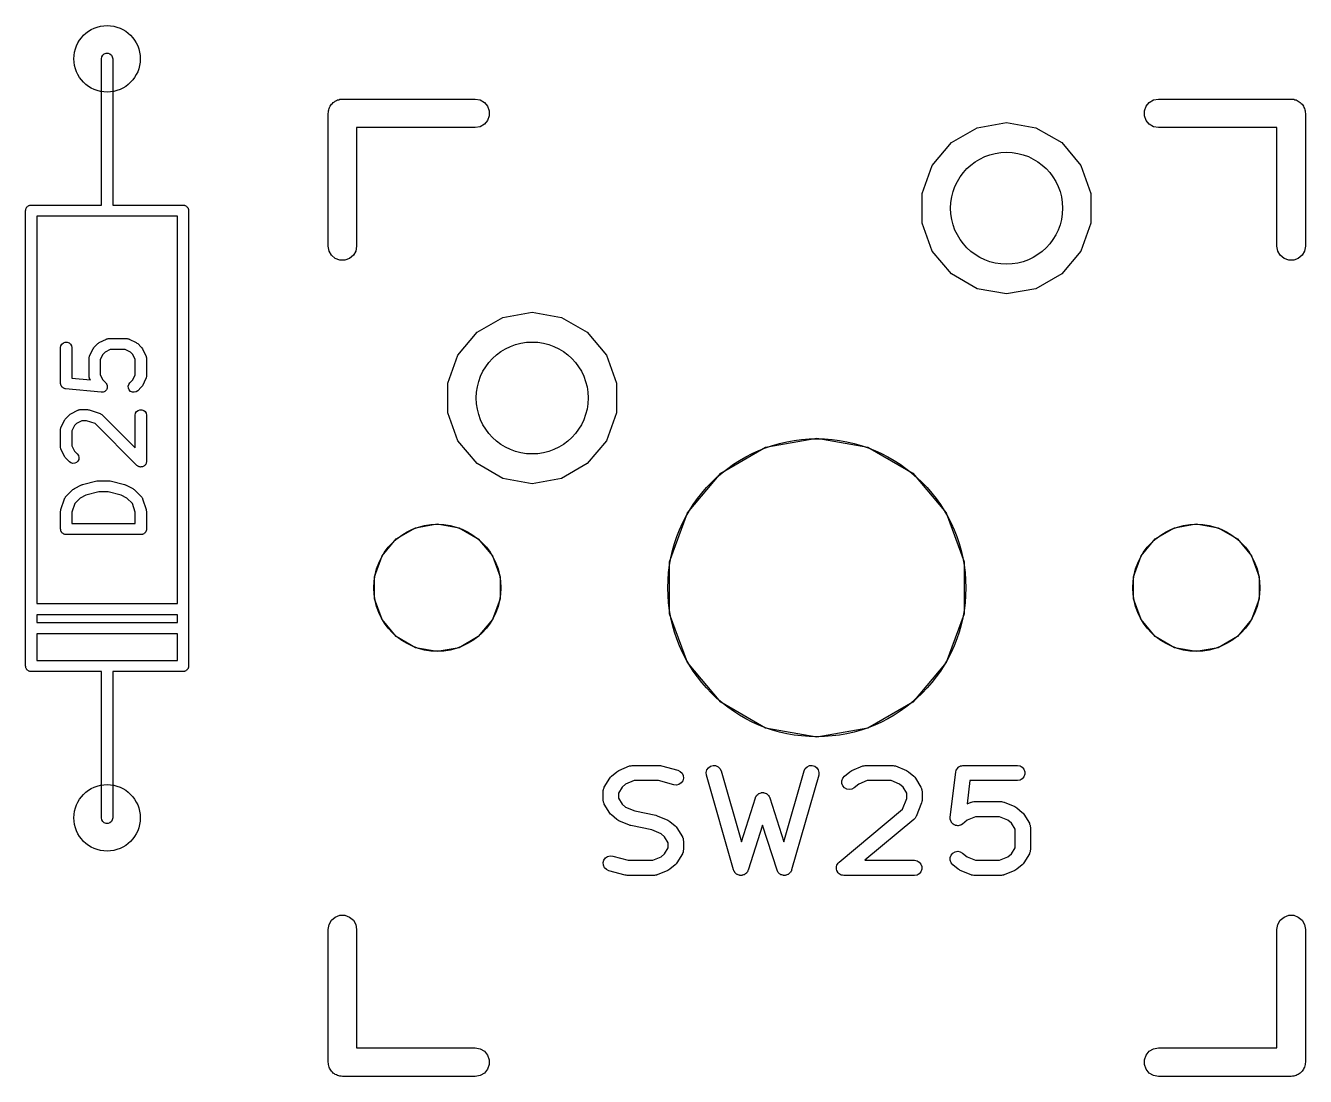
# Model space of a CAD drawing. Extents: x 35 to 203, y -146 to -25.
# Drawn here: x 115.91 to 133.04, y -85.54 to -71.48 of the extents above; entities that cross this region are included whole.
import ezdxf

# ---------------------------------------------------------------- set-up
doc = ezdxf.new("R2010")
doc.units = 0
doc.header["$MEASUREMENT"] = 0
doc.layers.get('0').update_dxf_attribs({"linetype": 'CONTINUOUS'})
doc.layers.add('BLACK', color=7, linetype='CONTINUOUS')

# ---------------------------------------------------------------- blocks, each defined once
blk = doc.blocks.new('PCB詳細')
at = {"layer": 'BLACK'}
for p, q in [((116.925, -71.92), (116.93, -71.8943)), ((116.925, -73.19), (116.925, -71.92)), ((116.93, -71.8943), (116.943, -71.8718)), ((116.943, -71.8718), (116.962, -71.855)), ((116.962, -71.855), (116.987, -71.8461)), ((116.987, -71.8461), (117.013, -71.8461)), ((117.013, -71.8461), (117.037, -71.855)), ((117.037, -71.855), (117.057, -71.8718)), ((117.057, -71.8718), (117.07, -71.8943)), ((117.07, -71.8943), (117.075, -71.92)), ((117.075, -71.92), (117.075, -73.19)), ((120.101, -72.4681), (120.117, -72.4624)), ((120.117, -72.4624), (120.134, -72.4624)), ((120.134, -72.4624), (120.15, -72.4595)), ((120.15, -72.4595), (121.928, -72.4595)), ((121.928, -72.4595), (121.993, -72.471)), ((131.007, -72.471), (131.072, -72.4595)), ((131.072, -72.4595), (132.85, -72.4595)), ((132.85, -72.4595), (132.866, -72.4624)), ((132.866, -72.4624), (132.883, -72.4624)), ((132.883, -72.4624), (132.899, -72.4681)), ((119.959, -72.65), (119.962, -72.6336)), ((119.962, -72.6169), (119.968, -72.6013)), ((119.962, -72.6336), (119.962, -72.6169)), ((119.968, -72.6013), (119.971, -72.5848)), ((119.971, -72.5848), (119.979, -72.5704)), ((119.979, -72.5704), (119.985, -72.5547)), ((119.985, -72.5547), (119.996, -72.542)), ((119.996, -72.542), (120.004, -72.5275)), ((120.004, -72.5275), (120.017, -72.5168)), ((120.017, -72.5168), (120.028, -72.5041)), ((120.028, -72.5041), (120.042, -72.4957)), ((120.042, -72.4957), (120.055, -72.485)), ((120.055, -72.485), (120.07, -72.4793)), ((120.07, -72.4793), (120.085, -72.471)), ((120.085, -72.471), (120.101, -72.4681)), ((121.993, -72.471), (122.05, -72.5041)), ((122.05, -72.5041), (122.093, -72.5547)), ((122.093, -72.5547), (122.116, -72.6169)), ((122.116, -72.6169), (122.116, -72.6831)), ((130.884, -72.6169), (130.907, -72.5547)), ((130.884, -72.6831), (130.884, -72.6169)), ((130.907, -72.5547), (130.95, -72.5041)), ((130.95, -72.5041), (131.007, -72.471)), ((132.899, -72.4681), (132.915, -72.471)), ((132.915, -72.471), (132.93, -72.4793)), ((132.93, -72.4793), (132.945, -72.485)), ((132.945, -72.485), (132.958, -72.4957)), ((132.958, -72.4957), (132.972, -72.5041)), ((132.972, -72.5041), (132.983, -72.5168)), ((132.983, -72.5168), (132.996, -72.5275)), ((132.996, -72.5275), (133.004, -72.542)), ((133.004, -72.542), (133.015, -72.5547)), ((133.015, -72.5547), (133.021, -72.5704)), ((133.021, -72.5704), (133.029, -72.5848)), ((133.029, -72.5848), (133.032, -72.6013)), ((133.032, -72.6013), (133.038, -72.6169)), ((133.038, -72.6169), (133.038, -72.6336)), ((133.038, -72.6336), (133.04, -72.65)), ((119.959, -74.428), (119.959, -72.65)), ((122.05, -72.7959), (121.993, -72.829)), ((122.093, -72.7452), (122.05, -72.7959)), ((122.116, -72.6831), (122.093, -72.7452)), ((128.648, -72.8418), (129.04, -72.7726)), ((129.04, -72.7726), (129.432, -72.8418)), ((130.907, -72.7452), (130.884, -72.6831)), ((130.95, -72.7959), (130.907, -72.7452)), ((131.007, -72.829), (130.95, -72.7959)), ((133.04, -72.65), (133.04, -74.428)), ((121.928, -72.8405), (120.34, -72.8405)), ((120.34, -72.8405), (120.34, -74.428)), ((121.993, -72.829), (121.928, -72.8405)), ((128.302, -73.0411), (128.648, -72.8418)), ((129.432, -72.8418), (129.778, -73.0411)), ((131.072, -72.8405), (131.007, -72.829)), ((132.659, -72.8405), (131.072, -72.8405)), ((132.659, -74.428), (132.659, -72.8405)), ((128.046, -73.3463), (128.302, -73.0411)), ((129.778, -73.0411), (130.034, -73.3463)), ((116.925, -73.877), (116.925, -73.19)), ((117.075, -73.19), (117.075, -73.877)), ((127.91, -73.7208), (128.046, -73.3463)), ((130.034, -73.3463), (130.17, -73.7208)), ((127.91, -74.1192), (127.91, -73.7208)), ((130.17, -73.7208), (130.17, -74.1192)), ((115.909, -73.952), (115.91, -73.9455)), ((115.909, -80.048), (115.909, -73.952)), ((115.91, -73.939), (115.912, -73.9328)), ((115.91, -73.9455), (115.91, -73.939)), ((115.912, -73.9328), (115.914, -73.9263)), ((115.914, -73.9263), (115.917, -73.9207)), ((115.917, -73.9207), (115.919, -73.9145)), ((115.919, -73.9145), (115.923, -73.9095)), ((115.923, -73.9095), (115.927, -73.9038)), ((115.927, -73.9038), (115.932, -73.8996)), ((115.932, -73.8996), (115.936, -73.8945)), ((115.936, -73.8945), (115.941, -73.8913)), ((115.941, -73.8913), (115.947, -73.887)), ((115.947, -73.887), (115.953, -73.8848)), ((115.953, -73.8848), (115.958, -73.8815)), ((115.958, -73.8815), (115.965, -73.8804)), ((115.965, -73.8804), (115.971, -73.8781)), ((115.971, -73.8781), (115.978, -73.8781)), ((115.978, -73.8781), (115.984, -73.877)), ((115.984, -73.877), (116.925, -73.877)), ((117.075, -73.877), (118.016, -73.877)), ((118.016, -73.877), (118.022, -73.8781)), ((118.022, -73.8781), (118.029, -73.8781)), ((118.029, -73.8781), (118.035, -73.8804)), ((118.035, -73.8804), (118.042, -73.8815)), ((118.042, -73.8815), (118.047, -73.8848)), ((118.047, -73.8848), (118.053, -73.887)), ((118.053, -73.887), (118.059, -73.8913)), ((118.059, -73.8913), (118.064, -73.8945)), ((118.064, -73.8945), (118.068, -73.8996)), ((118.068, -73.8996), (118.073, -73.9038)), ((118.073, -73.9038), (118.077, -73.9095)), ((118.077, -73.9095), (118.081, -73.9145)), ((118.081, -73.9145), (118.083, -73.9207)), ((118.083, -73.9207), (118.086, -73.9263)), ((118.086, -73.9263), (118.088, -73.9328)), ((118.088, -73.9328), (118.09, -73.939)), ((118.09, -73.939), (118.09, -73.9455)), ((118.09, -73.9455), (118.091, -73.952)), ((118.091, -73.952), (118.091, -80.048)), ((117, -74.027), (116.059, -74.027)), ((116.059, -74.027), (116.059, -79.211)), ((117.941, -74.027), (117, -74.027)), ((117.941, -79.211), (117.941, -74.027)), ((128.046, -74.4937), (127.91, -74.1192)), ((130.17, -74.1192), (130.034, -74.4937)), ((119.971, -74.4932), (119.959, -74.428)), ((120.004, -74.5505), (119.971, -74.4932)), ((120.329, -74.4932), (120.296, -74.5505)), ((120.34, -74.428), (120.329, -74.4932)), ((128.302, -74.7989), (128.046, -74.4937)), ((130.034, -74.4937), (129.778, -74.7989)), ((132.671, -74.4932), (132.659, -74.428)), ((132.704, -74.5505), (132.671, -74.4932)), ((133.029, -74.4932), (132.996, -74.5505)), ((133.04, -74.428), (133.029, -74.4932)), ((120.055, -74.593), (120.004, -74.5505)), ((120.117, -74.6156), (120.055, -74.593)), ((120.183, -74.6156), (120.117, -74.6156)), ((120.245, -74.593), (120.183, -74.6156)), ((120.296, -74.5505), (120.245, -74.593)), ((132.755, -74.593), (132.704, -74.5505)), ((132.817, -74.6156), (132.755, -74.593)), ((132.883, -74.6156), (132.817, -74.6156)), ((132.945, -74.593), (132.883, -74.6156)), ((132.996, -74.5505), (132.945, -74.593)), ((128.648, -74.9982), (128.302, -74.7989)), ((129.778, -74.7989), (129.432, -74.9982)), ((129.04, -75.0674), (128.648, -74.9982)), ((129.432, -74.9982), (129.04, -75.0674)), ((122.298, -75.3818), (122.69, -75.3126)), ((122.69, -75.3126), (123.082, -75.3818)), ((121.952, -75.5811), (122.298, -75.3818)), ((123.082, -75.3818), (123.428, -75.5811)), ((116.415, -75.7208), (116.439, -75.7119)), ((116.439, -75.7119), (116.465, -75.7119)), ((116.465, -75.7119), (116.49, -75.7208)), ((116.885, -75.7258), (116.895, -75.7186)), ((116.895, -75.7186), (116.99, -75.671)), ((116.99, -75.671), (116.994, -75.6698)), ((116.994, -75.6698), (116.998, -75.6676)), ((116.998, -75.6676), (117.007, -75.6661)), ((117.007, -75.6661), (117.015, -75.6636)), ((117.015, -75.6636), (117.02, -75.6638)), ((117.02, -75.6638), (117.024, -75.6631)), ((117.024, -75.6631), (117.262, -75.6631)), ((117.262, -75.6631), (117.266, -75.6638)), ((117.266, -75.6638), (117.27, -75.6636)), ((117.27, -75.6636), (117.279, -75.6661)), ((117.279, -75.6661), (117.288, -75.6676)), ((117.288, -75.6676), (117.291, -75.6698)), ((117.291, -75.6698), (117.295, -75.671)), ((117.295, -75.671), (117.391, -75.7186)), ((117.391, -75.7186), (117.4, -75.7258)), ((121.696, -75.8863), (121.952, -75.5811)), ((123.428, -75.5811), (123.684, -75.8863)), ((116.377, -75.7857), (116.382, -75.7601)), ((116.377, -76.2619), (116.377, -75.7857)), ((116.382, -75.7601), (116.395, -75.7375)), ((116.395, -75.7375), (116.415, -75.7208)), ((116.49, -75.7208), (116.51, -75.7375)), ((116.51, -75.7375), (116.523, -75.7601)), ((116.523, -75.7601), (116.527, -75.7857)), ((116.527, -75.7857), (116.527, -76.194)), ((116.766, -75.895), (116.814, -75.7998)), ((116.814, -75.7998), (116.821, -75.7901)), ((116.821, -75.7901), (116.828, -75.7803)), ((116.828, -75.7803), (116.876, -75.7327)), ((116.876, -75.7327), (116.885, -75.7258)), ((116.943, -75.8778), (116.908, -75.9463)), ((116.973, -75.8474), (116.943, -75.8778)), ((117.042, -75.8131), (116.973, -75.8474)), ((117.244, -75.8131), (117.042, -75.8131)), ((117.313, -75.8474), (117.244, -75.8131)), ((117.343, -75.8778), (117.313, -75.8474)), ((117.377, -75.9463), (117.343, -75.8778)), ((117.4, -75.7258), (117.41, -75.7327)), ((117.41, -75.7327), (117.458, -75.7803)), ((117.458, -75.7803), (117.465, -75.7901)), ((117.465, -75.7901), (117.472, -75.7998)), ((117.472, -75.7998), (117.519, -75.895)), ((121.56, -76.2608), (121.696, -75.8863)), ((123.684, -75.8863), (123.82, -76.2608)), ((116.758, -75.9286), (116.759, -75.9243)), ((116.758, -76.1667), (116.758, -75.9286)), ((116.759, -75.92), (116.761, -75.9116)), ((116.759, -75.9243), (116.759, -75.92)), ((116.761, -75.9116), (116.763, -75.9029)), ((116.763, -75.9029), (116.765, -75.8992)), ((116.765, -75.8992), (116.766, -75.895)), ((116.908, -75.9463), (116.908, -76.149)), ((117.377, -76.149), (117.377, -75.9463)), ((117.519, -75.895), (117.521, -75.8992)), ((117.521, -75.8992), (117.523, -75.9029)), ((117.523, -75.9029), (117.524, -75.9116)), ((117.524, -75.9116), (117.527, -75.92)), ((117.527, -75.92), (117.527, -75.9243)), ((117.527, -75.9243), (117.527, -75.9286)), ((117.527, -75.9286), (117.527, -76.1667)), ((116.527, -76.194), (116.776, -76.2189)), ((116.759, -76.1709), (116.758, -76.1667)), ((116.759, -76.1752), (116.759, -76.1709)), ((116.761, -76.1837), (116.759, -76.1752)), ((116.763, -76.1923), (116.761, -76.1837)), ((116.765, -76.1961), (116.763, -76.1923)), ((116.766, -76.2002), (116.765, -76.1961)), ((116.776, -76.2189), (116.766, -76.2002)), ((116.908, -76.149), (116.943, -76.2175)), ((116.943, -76.2175), (116.982, -76.2565)), ((117.304, -76.2565), (117.343, -76.2175)), ((117.343, -76.2175), (117.377, -76.149)), ((117.519, -76.2002), (117.472, -76.2954)), ((117.521, -76.1961), (117.519, -76.2002)), ((117.523, -76.1923), (117.521, -76.1961)), ((117.524, -76.1837), (117.523, -76.1923)), ((117.527, -76.1752), (117.524, -76.1837)), ((117.527, -76.1667), (117.527, -76.1709)), ((117.527, -76.1709), (117.527, -76.1752)), ((116.378, -76.2647), (116.377, -76.2619)), ((116.378, -76.2675), (116.378, -76.2647)), ((116.38, -76.2775), (116.378, -76.2675)), ((116.382, -76.2876), (116.38, -76.2775)), ((116.383, -76.29), (116.382, -76.2876)), ((116.384, -76.2928), (116.383, -76.29)), ((116.39, -76.3012), (116.384, -76.2928)), ((116.395, -76.3101), (116.39, -76.3012)), ((116.397, -76.3119), (116.395, -76.3101)), ((116.399, -76.3143), (116.397, -76.3119)), ((116.407, -76.3203), (116.399, -76.3143)), ((116.415, -76.3269), (116.407, -76.3203)), ((116.418, -76.3278), (116.415, -76.3269)), ((116.42, -76.3295), (116.418, -76.3278)), ((116.43, -76.3323), (116.42, -76.3295)), ((116.439, -76.3358), (116.43, -76.3323)), ((116.442, -76.3358), (116.439, -76.3358)), ((116.445, -76.3365), (116.442, -76.3358)), ((116.921, -76.3842), (116.445, -76.3365)), ((116.922, -76.3841), (116.921, -76.3842)), ((116.934, -76.3831), (116.922, -76.3842)), ((116.922, -76.3842), (116.922, -76.3841)), ((116.947, -76.3822), (116.934, -76.3831)), ((116.948, -76.382), (116.947, -76.3822)), ((116.959, -76.3767), (116.948, -76.382)), ((116.948, -76.382), (116.948, -76.382)), ((116.971, -76.3715), (116.959, -76.3767)), ((116.972, -76.371), (116.971, -76.3712)), ((116.971, -76.3712), (116.971, -76.3715)), ((116.98, -76.3621), (116.972, -76.371)), ((116.989, -76.3533), (116.98, -76.3621)), ((116.982, -76.2565), (116.982, -76.2569)), ((116.982, -76.2569), (116.982, -76.2572)), ((116.982, -76.2572), (116.989, -76.2676)), ((116.989, -76.2676), (116.997, -76.2778)), ((116.99, -76.3529), (116.989, -76.3533)), ((116.995, -76.3412), (116.99, -76.3525)), ((116.99, -76.3525), (116.99, -76.3529)), ((117.001, -76.3298), (116.995, -76.3412)), ((116.997, -76.2778), (116.997, -76.2783)), ((116.997, -76.2783), (116.997, -76.2787)), ((116.997, -76.2787), (117, -76.2909)), ((117, -76.2909), (117.003, -76.303)), ((117.002, -76.3165), (117.001, -76.3289)), ((117.001, -76.3289), (117.001, -76.3294)), ((117.001, -76.3294), (117.001, -76.3298)), ((117.003, -76.3039), (117.002, -76.3165)), ((117.003, -76.303), (117.003, -76.3035)), ((117.003, -76.3035), (117.003, -76.3039)), ((117.282, -76.303), (117.289, -76.2778)), ((117.285, -76.3289), (117.282, -76.303)), ((117.296, -76.3525), (117.285, -76.3289)), ((117.289, -76.2778), (117.304, -76.2565)), ((117.314, -76.371), (117.296, -76.3525)), ((117.338, -76.382), (117.314, -76.371)), ((117.364, -76.3842), (117.338, -76.382)), ((117.389, -76.3775), (117.364, -76.3842)), ((117.41, -76.3626), (117.389, -76.3775)), ((117.458, -76.3149), (117.41, -76.3626)), ((117.465, -76.3051), (117.458, -76.3149)), ((117.472, -76.2954), (117.465, -76.3051)), ((121.56, -76.6592), (121.56, -76.2608)), ((123.82, -76.2608), (123.82, -76.6592)), ((116.433, -76.7522), (116.44, -76.7425)), ((116.44, -76.7425), (116.447, -76.7327)), ((116.447, -76.7327), (116.495, -76.6851)), ((116.495, -76.6851), (116.504, -76.6782)), ((116.504, -76.6782), (116.514, -76.671)), ((116.514, -76.671), (116.609, -76.6234)), ((116.609, -76.6234), (116.613, -76.6222)), ((116.613, -76.6222), (116.617, -76.62)), ((116.617, -76.62), (116.626, -76.6185)), ((116.626, -76.6185), (116.634, -76.616)), ((116.634, -76.616), (116.639, -76.6162)), ((116.639, -76.6162), (116.643, -76.6155)), ((116.643, -76.6155), (116.738, -76.6155)), ((116.738, -76.6155), (116.75, -76.6176)), ((116.75, -76.6176), (116.762, -76.6193)), ((116.762, -76.6193), (116.905, -76.6669)), ((116.905, -76.6669), (116.908, -76.669)), ((116.908, -76.669), (116.913, -76.6701)), ((116.913, -76.6701), (116.92, -76.6752)), ((116.92, -76.6752), (116.928, -76.6793)), ((116.928, -76.6793), (116.93, -76.6826)), ((116.93, -76.6826), (116.934, -76.6851)), ((116.934, -76.6851), (117.377, -77.1285)), ((117.377, -76.6905), (117.382, -76.6648)), ((117.377, -77.1285), (117.377, -76.6905)), ((117.382, -76.6648), (117.395, -76.6423)), ((117.395, -76.6423), (117.415, -76.6255)), ((117.415, -76.6255), (117.439, -76.6166)), ((117.439, -76.6166), (117.465, -76.6166)), ((117.465, -76.6166), (117.49, -76.6255)), ((117.49, -76.6255), (117.51, -76.6423)), ((117.51, -76.6423), (117.523, -76.6648)), ((117.523, -76.6648), (117.527, -76.6905)), ((117.527, -76.6905), (117.527, -77.3095)), ((121.696, -77.0337), (121.56, -76.6592)), ((123.82, -76.6592), (123.684, -77.0337)), ((116.377, -76.881), (116.378, -76.8767)), ((116.377, -77.119), (116.377, -76.881)), ((116.378, -76.8724), (116.38, -76.864)), ((116.378, -76.8767), (116.378, -76.8724)), ((116.38, -76.864), (116.382, -76.8553)), ((116.382, -76.8553), (116.384, -76.8516)), ((116.384, -76.8516), (116.385, -76.8474)), ((116.385, -76.8474), (116.433, -76.7522)), ((116.562, -76.8301), (116.527, -76.8987)), ((116.527, -76.8987), (116.527, -77.1013)), ((116.592, -76.7997), (116.562, -76.8301)), ((116.661, -76.7655), (116.592, -76.7997)), ((116.726, -76.7655), (116.661, -76.7655)), ((116.84, -76.8036), (116.726, -76.7655)), ((117.399, -77.3626), (116.84, -76.8036)), ((121.952, -77.3389), (121.696, -77.0337)), ((123.684, -77.0337), (123.428, -77.3389)), ((125.815, -77.1192), (126.5, -76.9985)), ((126.5, -76.9985), (127.185, -77.1192)), ((116.378, -77.1233), (116.377, -77.119)), ((116.378, -77.1276), (116.378, -77.1233)), ((116.38, -77.136), (116.378, -77.1276)), ((116.382, -77.1447), (116.38, -77.136)), ((116.384, -77.1484), (116.382, -77.1447)), ((116.385, -77.1526), (116.384, -77.1484)), ((116.433, -77.2478), (116.385, -77.1526)), ((116.44, -77.2575), (116.433, -77.2478)), ((116.447, -77.2673), (116.44, -77.2575)), ((116.527, -77.1013), (116.562, -77.1699)), ((116.562, -77.1699), (116.601, -77.2089)), ((116.601, -77.2089), (116.616, -77.2302)), ((116.616, -77.2302), (116.622, -77.2554)), ((116.622, -77.2554), (116.62, -77.2813)), ((125.213, -77.4667), (125.815, -77.1192)), ((127.185, -77.1192), (127.787, -77.4667)), ((116.495, -77.3149), (116.447, -77.2673)), ((116.516, -77.3299), (116.495, -77.3149)), ((116.541, -77.3366), (116.516, -77.3299)), ((116.567, -77.3343), (116.541, -77.3366)), ((116.591, -77.3233), (116.567, -77.3343)), ((116.609, -77.3049), (116.591, -77.3233)), ((116.62, -77.2813), (116.609, -77.3049)), ((117.407, -77.3682), (117.399, -77.3626)), ((117.415, -77.3745), (117.407, -77.3682)), ((117.418, -77.3756), (117.415, -77.3745)), ((117.421, -77.3775), (117.418, -77.3756)), ((117.43, -77.38), (117.421, -77.3775)), ((117.439, -77.3834), (117.43, -77.38)), ((117.443, -77.3834), (117.439, -77.3834)), ((117.446, -77.3842), (117.443, -77.3834)), ((117.456, -77.3834), (117.446, -77.3842)), ((117.465, -77.3834), (117.456, -77.3834)), ((117.469, -77.3823), (117.465, -77.3834)), ((117.472, -77.382), (117.469, -77.3823)), ((117.481, -77.3778), (117.472, -77.382)), ((117.49, -77.3745), (117.481, -77.3778)), ((117.492, -77.3724), (117.49, -77.3745)), ((117.495, -77.371), (117.492, -77.3724)), ((117.502, -77.364), (117.495, -77.371)), ((117.51, -77.3577), (117.502, -77.364)), ((117.511, -77.3549), (117.51, -77.3577)), ((117.514, -77.3525), (117.511, -77.3549)), ((117.518, -77.3437), (117.514, -77.3525)), ((117.523, -77.3352), (117.518, -77.3437)), ((117.525, -77.3289), (117.523, -77.3319)), ((117.523, -77.3319), (117.523, -77.3352)), ((117.526, -77.3192), (117.525, -77.3289)), ((117.527, -77.3095), (117.526, -77.3192)), ((122.298, -77.5382), (121.952, -77.3389)), ((123.428, -77.3389), (123.082, -77.5382)), ((116.672, -77.6177), (116.863, -77.5701)), ((116.863, -77.5701), (116.872, -77.5695)), ((116.872, -77.5695), (116.881, -77.5679)), ((116.881, -77.5679), (117.024, -77.5679)), ((117.024, -77.5679), (117.033, -77.5695)), ((117.033, -77.5695), (117.042, -77.5701)), ((117.042, -77.5701), (117.232, -77.6177)), ((122.69, -77.6074), (122.298, -77.5382)), ((123.082, -77.5382), (122.69, -77.6074)), ((124.767, -77.9992), (125.213, -77.4667)), ((127.787, -77.4667), (128.233, -77.9992)), ((116.447, -77.7803), (116.542, -77.6851)), ((116.542, -77.6851), (116.552, -77.6782)), ((116.552, -77.6782), (116.562, -77.671)), ((116.562, -77.671), (116.657, -77.6234)), ((116.717, -77.7612), (116.64, -77.7997)), ((116.657, -77.6234), (116.665, -77.6211)), ((116.665, -77.6211), (116.672, -77.6177)), ((116.89, -77.7179), (116.717, -77.7612)), ((117.015, -77.7179), (116.89, -77.7179)), ((117.188, -77.7612), (117.015, -77.7179)), ((117.265, -77.7997), (117.188, -77.7612)), ((117.232, -77.6177), (117.24, -77.6211)), ((117.24, -77.6211), (117.248, -77.6234)), ((117.248, -77.6234), (117.343, -77.671)), ((117.343, -77.671), (117.353, -77.6782)), ((117.353, -77.6782), (117.363, -77.6851)), ((117.363, -77.6851), (117.458, -77.7803)), ((116.381, -77.9525), (116.429, -77.8096)), ((116.429, -77.8096), (116.431, -77.8058)), ((116.431, -77.8058), (116.432, -77.8016)), ((116.432, -77.8016), (116.437, -77.7944)), ((116.437, -77.7944), (116.441, -77.7867)), ((116.441, -77.7867), (116.444, -77.7838)), ((116.444, -77.7838), (116.447, -77.7803)), ((116.566, -77.8738), (116.527, -77.9884)), ((116.64, -77.7997), (116.566, -77.8738)), ((117.339, -77.8738), (117.265, -77.7997)), ((117.377, -77.9884), (117.339, -77.8738)), ((117.458, -77.7803), (117.46, -77.7838)), ((117.46, -77.7838), (117.464, -77.7867)), ((117.464, -77.7867), (117.468, -77.7944)), ((117.468, -77.7944), (117.473, -77.8016)), ((117.473, -77.8016), (117.474, -77.8058)), ((117.474, -77.8058), (117.476, -77.8096)), ((117.476, -77.8096), (117.524, -77.9525)), ((116.377, -77.9762), (116.379, -77.9643)), ((116.377, -78.2143), (116.377, -77.9762)), ((116.379, -77.9643), (116.381, -77.9525)), ((116.527, -77.9884), (116.527, -78.1393)), ((117.377, -78.1393), (117.377, -77.9884)), ((117.524, -77.9525), (117.525, -77.9643)), ((117.525, -77.9643), (117.527, -77.9762)), ((117.527, -77.9762), (117.527, -78.2143)), ((124.529, -78.6524), (124.767, -77.9992)), ((128.233, -77.9992), (128.471, -78.6524)), ((116.379, -78.2207), (116.377, -78.2143)), ((116.379, -78.2273), (116.379, -78.2207)), ((116.381, -78.2335), (116.379, -78.2273)), ((116.382, -78.2399), (116.381, -78.2335)), ((116.385, -78.2456), (116.382, -78.2399)), ((116.387, -78.2518), (116.385, -78.2456)), ((116.392, -78.2568), (116.387, -78.2518)), ((116.395, -78.2625), (116.392, -78.2568)), ((116.4, -78.2667), (116.395, -78.2625)), ((116.404, -78.2717), (116.4, -78.2667)), ((116.41, -78.275), (116.404, -78.2717)), ((116.415, -78.2792), (116.41, -78.275)), ((116.421, -78.2815), (116.415, -78.2792)), ((116.427, -78.2848), (116.421, -78.2815)), ((116.433, -78.2859), (116.427, -78.2848)), ((116.439, -78.2881), (116.433, -78.2859)), ((116.446, -78.2881), (116.439, -78.2881)), ((116.452, -78.2893), (116.446, -78.2881)), ((116.527, -78.1393), (117.377, -78.1393)), ((117.459, -78.2881), (117.452, -78.2893)), ((117.465, -78.2881), (117.459, -78.2881)), ((117.472, -78.2859), (117.465, -78.2881)), ((117.478, -78.2848), (117.472, -78.2859)), ((117.484, -78.2815), (117.478, -78.2848)), ((117.49, -78.2792), (117.484, -78.2815)), ((117.495, -78.275), (117.49, -78.2792)), ((117.501, -78.2717), (117.495, -78.275)), ((117.505, -78.2667), (117.501, -78.2717)), ((117.51, -78.2625), (117.505, -78.2667)), ((117.513, -78.2568), (117.51, -78.2625)), ((117.517, -78.2518), (117.513, -78.2568)), ((117.52, -78.2456), (117.517, -78.2518)), ((117.523, -78.2399), (117.52, -78.2456)), ((117.524, -78.2335), (117.523, -78.2399)), ((117.526, -78.2273), (117.524, -78.2335)), ((117.527, -78.2143), (117.526, -78.2207)), ((117.526, -78.2207), (117.526, -78.2273)), ((120.871, -78.3457), (121.128, -78.1974)), ((121.128, -78.1974), (121.42, -78.1458)), ((121.42, -78.1458), (121.712, -78.1974)), ((121.712, -78.1974), (121.969, -78.3457)), ((131.031, -78.3457), (131.288, -78.1974)), ((131.288, -78.1974), (131.58, -78.1458)), ((131.58, -78.1458), (131.872, -78.1974)), ((131.872, -78.1974), (132.129, -78.3457)), ((117.452, -78.2893), (116.452, -78.2893)), ((120.68, -78.5729), (120.871, -78.3457)), ((121.969, -78.3457), (122.16, -78.5729)), ((130.84, -78.5729), (131.031, -78.3457)), ((132.129, -78.3457), (132.32, -78.5729)), ((120.579, -78.8517), (120.68, -78.5729)), ((122.16, -78.5729), (122.261, -78.8517)), ((130.739, -78.8517), (130.84, -78.5729)), ((132.32, -78.5729), (132.421, -78.8517)), ((124.529, -79.3476), (124.529, -78.6524)), ((128.471, -78.6524), (128.471, -79.3476)), ((120.579, -79.1483), (120.579, -78.8517)), ((122.261, -78.8517), (122.261, -79.1483)), ((130.739, -79.1483), (130.739, -78.8517)), ((132.421, -78.8517), (132.421, -79.1483)), ((116.059, -79.211), (117.941, -79.211)), ((120.68, -79.4271), (120.579, -79.1483)), ((122.261, -79.1483), (122.16, -79.4271)), ((130.84, -79.4271), (130.739, -79.1483)), ((132.421, -79.1483), (132.32, -79.4271)), ((116.059, -79.361), (116.059, -79.465)), ((117.941, -79.361), (116.059, -79.361)), ((116.059, -79.465), (117.941, -79.465)), ((117.941, -79.465), (117.941, -79.361)), ((120.871, -79.6543), (120.68, -79.4271)), ((122.16, -79.4271), (121.969, -79.6543)), ((124.767, -80.0008), (124.529, -79.3476)), ((128.471, -79.3476), (128.233, -80.0008)), ((131.031, -79.6543), (130.84, -79.4271)), ((132.32, -79.4271), (132.129, -79.6543)), ((117.941, -79.615), (116.059, -79.615)), ((116.059, -79.615), (116.059, -79.973)), ((117.941, -79.973), (117.941, -79.615)), ((121.128, -79.8026), (120.871, -79.6543)), ((121.969, -79.6543), (121.712, -79.8026)), ((131.288, -79.8026), (131.031, -79.6543)), ((132.129, -79.6543), (131.872, -79.8026)), ((121.42, -79.8541), (121.128, -79.8026)), ((121.712, -79.8026), (121.42, -79.8541)), ((131.58, -79.8541), (131.288, -79.8026)), ((131.872, -79.8026), (131.58, -79.8541)), ((116.059, -79.973), (117, -79.973)), ((117, -79.973), (117.941, -79.973)), ((125.213, -80.5332), (124.767, -80.0008)), ((128.233, -80.0008), (127.787, -80.5332)), ((115.91, -80.0545), (115.909, -80.048)), ((115.91, -80.061), (115.91, -80.0545)), ((115.912, -80.0672), (115.91, -80.061)), ((115.914, -80.0737), (115.912, -80.0672)), ((115.917, -80.0793), (115.914, -80.0737)), ((115.919, -80.0855), (115.917, -80.0793)), ((115.923, -80.0905), (115.919, -80.0855)), ((115.927, -80.0962), (115.923, -80.0905)), ((115.932, -80.1004), (115.927, -80.0962)), ((115.936, -80.1055), (115.932, -80.1004)), ((115.941, -80.1087), (115.936, -80.1055)), ((115.947, -80.113), (115.941, -80.1087)), ((115.953, -80.1152), (115.947, -80.113)), ((115.958, -80.1185), (115.953, -80.1152)), ((115.965, -80.1196), (115.958, -80.1185)), ((115.971, -80.1219), (115.965, -80.1196)), ((115.978, -80.1219), (115.971, -80.1219)), ((115.984, -80.123), (115.978, -80.1219)), ((116.925, -80.123), (115.984, -80.123)), ((116.925, -80.81), (116.925, -80.123)), ((118.016, -80.123), (117.075, -80.123)), ((117.075, -80.123), (117.075, -80.81)), ((118.022, -80.1219), (118.016, -80.123)), ((118.029, -80.1219), (118.022, -80.1219)), ((118.035, -80.1196), (118.029, -80.1219)), ((118.042, -80.1185), (118.035, -80.1196)), ((118.047, -80.1152), (118.042, -80.1185)), ((118.053, -80.113), (118.047, -80.1152)), ((118.059, -80.1087), (118.053, -80.113)), ((118.064, -80.1055), (118.059, -80.1087)), ((118.068, -80.1004), (118.064, -80.1055)), ((118.073, -80.0962), (118.068, -80.1004)), ((118.077, -80.0905), (118.073, -80.0962)), ((118.081, -80.0855), (118.077, -80.0905)), ((118.083, -80.0793), (118.081, -80.0855)), ((118.086, -80.0737), (118.083, -80.0793)), ((118.088, -80.0672), (118.086, -80.0737)), ((118.09, -80.061), (118.088, -80.0672)), ((118.091, -80.048), (118.09, -80.0545)), ((118.09, -80.0545), (118.09, -80.061)), ((125.815, -80.8808), (125.213, -80.5332)), ((127.787, -80.5332), (127.185, -80.8808)), ((116.925, -82.08), (116.925, -80.81)), ((117.075, -80.81), (117.075, -82.08)), ((126.5, -81.0015), (125.815, -80.8808)), ((127.185, -80.8808), (126.5, -81.0015)), ((123.728, -81.5482), (123.739, -81.5354)), ((123.739, -81.5354), (123.75, -81.5224)), ((123.75, -81.5224), (123.822, -81.4619)), ((123.822, -81.4619), (123.836, -81.4544)), ((123.836, -81.4544), (123.848, -81.4462)), ((123.848, -81.4462), (123.993, -81.3857)), ((123.993, -81.3857), (123.996, -81.3852)), ((123.996, -81.3852), (123.998, -81.3841)), ((123.998, -81.3841), (124.013, -81.3814)), ((124.013, -81.3814), (124.028, -81.378)), ((124.028, -81.378), (124.03, -81.3783)), ((124.03, -81.3783), (124.033, -81.3779)), ((124.033, -81.3779), (124.395, -81.3779)), ((124.395, -81.3779), (124.409, -81.3803)), ((124.409, -81.3803), (124.423, -81.3816)), ((124.423, -81.3816), (124.64, -81.4421)), ((124.64, -81.4421), (124.672, -81.4573)), ((124.672, -81.4573), (124.697, -81.4825)), ((124.697, -81.4825), (124.712, -81.5146)), ((124.712, -81.5146), (124.714, -81.5498)), ((125.02, -81.4723), (125.028, -81.4381)), ((125.023, -81.5074), (125.02, -81.4723)), ((125.386, -82.7774), (125.023, -81.5074)), ((125.028, -81.4381), (125.048, -81.4089)), ((125.048, -81.4089), (125.077, -81.3882)), ((125.077, -81.3882), (125.111, -81.3785)), ((125.111, -81.3785), (125.146, -81.381)), ((125.146, -81.381), (125.178, -81.3953)), ((125.178, -81.3953), (125.203, -81.4199)), ((125.203, -81.4199), (125.219, -81.4516)), ((125.219, -81.4516), (125.49, -82.399)), ((126.059, -82.399), (126.33, -81.4516)), ((126.525, -81.5074), (126.162, -82.7774)), ((126.33, -81.4516), (126.345, -81.4199)), ((126.345, -81.4199), (126.371, -81.3953)), ((126.371, -81.3953), (126.403, -81.381)), ((126.403, -81.381), (126.438, -81.3785)), ((126.438, -81.3785), (126.472, -81.3882)), ((126.472, -81.3882), (126.5, -81.4089)), ((126.5, -81.4089), (126.52, -81.4381)), ((126.52, -81.4381), (126.529, -81.4723)), ((126.529, -81.4723), (126.525, -81.5074)), ((126.848, -81.5494), (126.87, -81.5224)), ((126.87, -81.5224), (126.943, -81.4619)), ((126.943, -81.4619), (126.956, -81.4544)), ((126.956, -81.4544), (126.969, -81.4462)), ((126.969, -81.4462), (127.114, -81.3857)), ((127.114, -81.3857), (127.116, -81.3852)), ((127.116, -81.3852), (127.118, -81.3841)), ((127.118, -81.3841), (127.134, -81.3814)), ((127.134, -81.3814), (127.148, -81.378)), ((127.148, -81.378), (127.151, -81.3783)), ((127.151, -81.3783), (127.153, -81.3779)), ((127.153, -81.3779), (127.516, -81.3779)), ((127.516, -81.3779), (127.518, -81.3783)), ((127.518, -81.3783), (127.521, -81.378)), ((127.521, -81.378), (127.536, -81.3814)), ((127.536, -81.3814), (127.551, -81.3841)), ((127.551, -81.3841), (127.553, -81.3852)), ((127.553, -81.3852), (127.555, -81.3857)), ((127.555, -81.3857), (127.7, -81.4462)), ((127.7, -81.4462), (127.713, -81.4544)), ((127.713, -81.4544), (127.726, -81.4619)), ((127.726, -81.4619), (127.799, -81.5224)), ((127.799, -81.5224), (127.81, -81.5354)), ((127.81, -81.5354), (127.821, -81.5482)), ((128.286, -82.0722), (128.359, -81.4674)), ((128.359, -81.4619), (128.364, -81.4479)), ((128.359, -81.4647), (128.359, -81.4619)), ((128.359, -81.4674), (128.359, -81.4647)), ((128.364, -81.4479), (128.369, -81.4336)), ((128.369, -81.4336), (128.37, -81.4314)), ((128.37, -81.4314), (128.371, -81.4287)), ((128.371, -81.4287), (128.381, -81.4173)), ((128.381, -81.4173), (128.39, -81.4054)), ((128.39, -81.4054), (128.392, -81.4039)), ((128.392, -81.4039), (128.394, -81.4017)), ((128.394, -81.4017), (128.407, -81.3943)), ((128.407, -81.3943), (128.419, -81.3861)), ((128.419, -81.3861), (128.422, -81.3855)), ((128.422, -81.3855), (128.425, -81.3841)), ((128.425, -81.3841), (128.439, -81.3815)), ((128.439, -81.3815), (128.454, -81.3781)), ((128.454, -81.3781), (128.457, -81.3784)), ((128.457, -81.3784), (128.459, -81.3779)), ((128.459, -81.3779), (129.185, -81.3779)), ((129.185, -81.3779), (129.22, -81.3841)), ((129.22, -81.3841), (129.25, -81.4017)), ((129.25, -81.4017), (129.273, -81.4287)), ((129.273, -81.5303), (129.25, -81.5574)), ((129.273, -81.4287), (129.285, -81.4619)), ((129.285, -81.4972), (129.273, -81.5303)), ((129.285, -81.4619), (129.285, -81.4972)), ((123.641, -81.7214), (123.642, -81.7118)), ((123.642, -81.7118), (123.643, -81.7021)), ((123.643, -81.7021), (123.645, -81.6946)), ((123.645, -81.6946), (123.647, -81.6867)), ((123.647, -81.6867), (123.652, -81.6782)), ((123.652, -81.6782), (123.655, -81.6692)), ((123.655, -81.6692), (123.728, -81.5482)), ((123.893, -81.6675), (123.844, -81.7496)), ((123.941, -81.6279), (123.893, -81.6675)), ((124.053, -81.5811), (123.941, -81.6279)), ((124.382, -81.5811), (124.053, -81.5811)), ((124.586, -81.6379), (124.382, -81.5811)), ((124.621, -81.6413), (124.586, -81.6379)), ((124.655, -81.6325), (124.621, -81.6413)), ((124.684, -81.6125), (124.655, -81.6325)), ((124.705, -81.5838), (124.684, -81.6125)), ((124.714, -81.5498), (124.705, -81.5838)), ((126.835, -81.5825), (126.848, -81.5494)), ((126.835, -81.6178), (126.835, -81.5825)), ((126.847, -81.651), (126.835, -81.6178)), ((126.87, -81.6781), (126.847, -81.651)), ((126.9, -81.6958), (126.87, -81.6781)), ((126.935, -81.7021), (126.9, -81.6958)), ((126.97, -81.6961), (126.935, -81.7021)), ((127, -81.6785), (126.97, -81.6961)), ((127.061, -81.6279), (127, -81.6785)), ((127.173, -81.5811), (127.061, -81.6279)), ((127.496, -81.5811), (127.173, -81.5811)), ((127.608, -81.6279), (127.496, -81.5811)), ((127.655, -81.6675), (127.608, -81.6279)), ((127.705, -81.7496), (127.655, -81.6675)), ((127.821, -81.5482), (127.893, -81.6692)), ((127.893, -81.6692), (127.897, -81.6782)), ((127.897, -81.6782), (127.902, -81.6867)), ((127.902, -81.6867), (127.903, -81.6946)), ((127.903, -81.6946), (127.906, -81.7021)), ((127.906, -81.7021), (127.906, -81.7118)), ((127.906, -81.7118), (127.908, -81.7214)), ((128.55, -81.5811), (128.512, -81.8917)), ((129.185, -81.5811), (128.55, -81.5811)), ((129.22, -81.575), (129.185, -81.5811)), ((129.25, -81.5574), (129.22, -81.575)), ((123.641, -81.8424), (123.641, -81.7214)), ((123.642, -81.852), (123.641, -81.8424)), ((123.643, -81.8617), (123.642, -81.852)), ((123.645, -81.8692), (123.643, -81.8617)), ((123.647, -81.8771), (123.645, -81.8692)), ((123.652, -81.8856), (123.647, -81.8771)), ((123.655, -81.8947), (123.652, -81.8856)), ((123.844, -81.7496), (123.844, -81.8142)), ((123.844, -81.8142), (123.893, -81.8963)), ((125.49, -82.399), (125.678, -81.8114)), ((125.678, -81.8114), (125.679, -81.8078)), ((125.679, -81.8078), (125.68, -81.8039)), ((125.68, -81.8039), (125.688, -81.7923)), ((125.688, -81.7923), (125.694, -81.7802)), ((125.694, -81.7802), (125.697, -81.7775)), ((125.697, -81.7775), (125.699, -81.7741)), ((125.699, -81.7741), (125.71, -81.7657)), ((125.71, -81.7657), (125.72, -81.7565)), ((125.72, -81.7565), (125.724, -81.7549)), ((125.724, -81.7549), (125.727, -81.7525)), ((125.727, -81.7525), (125.74, -81.7483)), ((125.74, -81.7483), (125.753, -81.7431)), ((125.753, -81.7431), (125.757, -81.7429)), ((125.757, -81.7429), (125.761, -81.7417)), ((125.761, -81.7417), (125.774, -81.7422)), ((125.774, -81.7422), (125.788, -81.7417)), ((125.788, -81.7417), (125.792, -81.7429)), ((125.792, -81.7429), (125.796, -81.7431)), ((125.796, -81.7431), (125.809, -81.7483)), ((125.809, -81.7483), (125.822, -81.7525)), ((125.822, -81.7525), (125.825, -81.7549)), ((125.825, -81.7549), (125.829, -81.7565)), ((125.829, -81.7565), (125.839, -81.7657)), ((125.839, -81.7657), (125.849, -81.7741)), ((125.849, -81.7741), (125.852, -81.7775)), ((125.852, -81.7775), (125.855, -81.7802)), ((125.855, -81.7802), (125.861, -81.7923)), ((125.861, -81.7923), (125.868, -81.8039)), ((125.868, -81.8039), (125.869, -81.8078)), ((125.869, -81.8078), (125.871, -81.8114)), ((125.871, -81.8114), (126.059, -82.399)), ((127.649, -81.9622), (127.705, -81.8228)), ((127.705, -81.8228), (127.705, -81.7496)), ((127.901, -81.8801), (127.828, -82.0615)), ((127.902, -81.8771), (127.901, -81.8785)), ((127.901, -81.8785), (127.901, -81.8801)), ((127.905, -81.8613), (127.902, -81.8771)), ((127.908, -81.8456), (127.905, -81.8613)), ((127.908, -81.7214), (127.908, -81.8424)), ((127.908, -81.8424), (127.908, -81.844)), ((127.908, -81.844), (127.908, -81.8456)), ((128.512, -81.8917), (128.565, -81.8695)), ((128.565, -81.8695), (128.568, -81.869)), ((128.568, -81.869), (128.57, -81.8679)), ((128.57, -81.8679), (128.585, -81.8652)), ((128.585, -81.8652), (128.6, -81.8618)), ((128.6, -81.8618), (128.602, -81.8621)), ((128.602, -81.8621), (128.605, -81.8617)), ((128.605, -81.8617), (128.967, -81.8617)), ((128.967, -81.8617), (128.97, -81.8621)), ((128.97, -81.8621), (128.972, -81.8618)), ((128.972, -81.8618), (128.987, -81.8652)), ((128.987, -81.8652), (129.002, -81.8679)), ((129.002, -81.8679), (129.004, -81.869)), ((129.004, -81.869), (129.007, -81.8695)), ((129.007, -81.8695), (129.152, -81.93)), ((123.728, -82.0156), (123.655, -81.8947)), ((123.739, -82.0284), (123.728, -82.0156)), ((123.75, -82.0414), (123.739, -82.0284)), ((123.822, -82.1019), (123.75, -82.0414)), ((123.893, -81.8963), (123.941, -81.9359)), ((123.941, -81.9359), (124.063, -81.9868)), ((124.063, -81.9868), (124.344, -82.0453)), ((124.344, -82.0453), (124.353, -82.0489)), ((124.353, -82.0489), (124.362, -82.051)), ((124.362, -82.051), (124.507, -82.1115)), ((126.798, -82.6715), (127.649, -81.9622)), ((129.152, -81.93), (129.164, -81.9382)), ((129.164, -81.9382), (129.178, -81.9458)), ((129.178, -81.9458), (129.25, -82.0062)), ((129.25, -82.0062), (129.261, -82.0192)), ((129.261, -82.0192), (129.272, -82.032)), ((129.272, -82.032), (129.345, -82.153)), ((116.93, -82.1057), (116.925, -82.08)), ((116.943, -82.1282), (116.93, -82.1057)), ((116.962, -82.145), (116.943, -82.1282)), ((116.987, -82.1539), (116.962, -82.145)), ((117.013, -82.1539), (116.987, -82.1539)), ((117.037, -82.145), (117.013, -82.1539)), ((117.057, -82.1282), (117.037, -82.145)), ((117.07, -82.1057), (117.057, -82.1282)), ((117.075, -82.08), (117.07, -82.1057)), ((123.836, -82.1094), (123.822, -82.1019)), ((123.848, -82.1176), (123.836, -82.1094)), ((123.993, -82.1781), (123.848, -82.1176)), ((124.003, -82.1802), (123.993, -82.1781)), ((124.012, -82.1837), (124.003, -82.1802)), ((124.293, -82.2423), (124.012, -82.1837)), ((124.507, -82.1115), (124.52, -82.1196)), ((124.52, -82.1196), (124.533, -82.1272)), ((124.533, -82.1272), (124.606, -82.1877)), ((124.606, -82.1877), (124.617, -82.2006)), ((124.617, -82.2006), (124.628, -82.2134)), ((124.628, -82.2134), (124.7, -82.3344)), ((125.774, -82.1757), (125.581, -82.7805)), ((125.968, -82.7805), (125.774, -82.1757)), ((127.799, -82.1019), (127.143, -82.6479)), ((127.804, -82.0962), (127.799, -82.1019)), ((127.809, -82.0915), (127.804, -82.0962)), ((127.815, -82.0828), (127.809, -82.0915)), ((127.822, -82.0749), (127.815, -82.0828)), ((127.824, -82.0679), (127.822, -82.0749)), ((127.828, -82.0615), (127.824, -82.0679)), ((128.287, -82.0869), (128.286, -82.0722)), ((128.287, -82.1016), (128.287, -82.0869)), ((128.288, -82.1044), (128.287, -82.1016)), ((128.288, -82.1074), (128.288, -82.1044)), ((128.294, -82.1209), (128.288, -82.1074)), ((128.299, -82.1348), (128.294, -82.1209)), ((128.301, -82.1371), (128.299, -82.1348)), ((128.302, -82.1399), (128.301, -82.1371)), ((128.312, -82.1506), (128.302, -82.1399)), ((128.321, -82.1619), (128.312, -82.1506)), ((128.324, -82.1634), (128.321, -82.1619)), ((128.326, -82.1656), (128.324, -82.1634)), ((128.339, -82.1722), (128.326, -82.1656)), ((128.352, -82.1796), (128.339, -82.1722)), ((128.355, -82.1802), (128.352, -82.1796)), ((128.357, -82.1815), (128.355, -82.1802)), ((128.372, -82.1833), (128.357, -82.1815)), ((128.387, -82.1859), (128.372, -82.1833)), ((128.389, -82.1854), (128.387, -82.1859)), ((128.392, -82.1857), (128.389, -82.1854)), ((128.407, -82.1824), (128.392, -82.1857)), ((128.421, -82.1799), (128.407, -82.1824)), ((128.424, -82.1784), (128.421, -82.1799)), ((128.427, -82.1777), (128.424, -82.1784)), ((128.439, -82.1697), (128.427, -82.1777)), ((128.452, -82.1623), (128.439, -82.1697)), ((128.513, -82.1117), (128.452, -82.1623)), ((128.625, -82.0649), (128.513, -82.1117)), ((128.947, -82.0649), (128.625, -82.0649)), ((129.059, -82.1117), (128.947, -82.0649)), ((129.107, -82.1513), (129.059, -82.1117)), ((129.156, -82.2334), (129.107, -82.1513)), ((129.345, -82.153), (129.348, -82.1621)), ((129.348, -82.1621), (129.353, -82.1705)), ((129.353, -82.1705), (129.355, -82.1784)), ((129.355, -82.1784), (129.357, -82.1859)), ((129.357, -82.1859), (129.358, -82.1956)), ((129.358, -82.1956), (129.359, -82.2052)), ((129.359, -82.2052), (129.359, -82.5076)), ((124.415, -82.2931), (124.293, -82.2423)), ((124.462, -82.3327), (124.415, -82.2931)), ((124.512, -82.4148), (124.462, -82.3327)), ((124.7, -82.3344), (124.704, -82.3435)), ((124.704, -82.3435), (124.709, -82.3519)), ((124.709, -82.3519), (124.71, -82.3598)), ((124.71, -82.3598), (124.713, -82.3673)), ((124.713, -82.3673), (124.713, -82.3771)), ((124.713, -82.3771), (124.715, -82.3867)), ((124.715, -82.3867), (124.715, -82.5076)), ((129.156, -82.4795), (129.156, -82.2334)), ((124.415, -82.6012), (124.462, -82.5615)), ((124.462, -82.5615), (124.512, -82.4795)), ((124.512, -82.4795), (124.512, -82.4148)), ((124.7, -82.5599), (124.628, -82.6808)), ((124.704, -82.5508), (124.7, -82.5599)), ((124.709, -82.5424), (124.704, -82.5508)), ((124.71, -82.5344), (124.709, -82.5424)), ((124.713, -82.5269), (124.71, -82.5344)), ((124.715, -82.5076), (124.713, -82.5172)), ((124.713, -82.5172), (124.713, -82.5269)), ((128.299, -82.5781), (128.321, -82.551)), ((128.321, -82.551), (128.352, -82.5332)), ((128.352, -82.5332), (128.387, -82.527)), ((128.387, -82.527), (128.421, -82.533)), ((128.421, -82.533), (128.452, -82.5505)), ((128.452, -82.5505), (128.513, -82.6012)), ((129.059, -82.6012), (129.107, -82.5615)), ((129.107, -82.5615), (129.156, -82.4795)), ((129.345, -82.5599), (129.272, -82.6808)), ((129.348, -82.5508), (129.345, -82.5599)), ((129.353, -82.5424), (129.348, -82.5508)), ((129.355, -82.5344), (129.353, -82.5424)), ((129.357, -82.5269), (129.355, -82.5344)), ((129.358, -82.5172), (129.357, -82.5269)), ((129.359, -82.5076), (129.358, -82.5172)), ((123.641, -82.6793), (123.651, -82.6453)), ((123.644, -82.7144), (123.641, -82.6793)), ((123.659, -82.7466), (123.644, -82.7144)), ((123.651, -82.6453), (123.671, -82.6166)), ((123.671, -82.6166), (123.7, -82.5966)), ((123.7, -82.5966), (123.734, -82.5878)), ((123.734, -82.5878), (123.769, -82.5912)), ((123.769, -82.5912), (123.974, -82.6479)), ((123.974, -82.6479), (124.303, -82.6479)), ((124.303, -82.6479), (124.415, -82.6012)), ((124.606, -82.7066), (124.533, -82.7671)), ((124.617, -82.6937), (124.606, -82.7066)), ((124.628, -82.6808), (124.617, -82.6937)), ((126.763, -82.7315), (126.769, -82.7151)), ((126.763, -82.7317), (126.763, -82.7315)), ((126.763, -82.7319), (126.763, -82.7317)), ((126.763, -82.7492), (126.763, -82.7319)), ((126.769, -82.7151), (126.775, -82.6987)), ((126.775, -82.6984), (126.786, -82.685)), ((126.775, -82.6986), (126.775, -82.6984)), ((126.775, -82.6987), (126.775, -82.6986)), ((126.786, -82.685), (126.798, -82.6717)), ((126.798, -82.6716), (126.798, -82.6715)), ((126.798, -82.6717), (126.798, -82.6716)), ((127.143, -82.6479), (127.806, -82.6479)), ((127.806, -82.6479), (127.841, -82.6541)), ((127.841, -82.6541), (127.872, -82.6717)), ((127.872, -82.6717), (127.894, -82.6987)), ((127.894, -82.6987), (127.906, -82.7319)), ((127.906, -82.7319), (127.906, -82.7672)), ((128.287, -82.6113), (128.299, -82.5781)), ((128.287, -82.6466), (128.287, -82.6113)), ((128.299, -82.6797), (128.287, -82.6466)), ((128.322, -82.7066), (128.299, -82.6797)), ((128.394, -82.7671), (128.322, -82.7066)), ((128.513, -82.6012), (128.625, -82.6479)), ((128.625, -82.6479), (128.947, -82.6479)), ((128.947, -82.6479), (129.059, -82.6012)), ((129.25, -82.7066), (129.178, -82.7671)), ((129.261, -82.6937), (129.25, -82.7066)), ((129.272, -82.6808), (129.261, -82.6937)), ((123.683, -82.7717), (123.659, -82.7466)), ((123.715, -82.7869), (123.683, -82.7717)), ((123.933, -82.8474), (123.715, -82.7869)), ((123.946, -82.8487), (123.933, -82.8474)), ((123.96, -82.8511), (123.946, -82.8487)), ((124.323, -82.8511), (123.96, -82.8511)), ((124.325, -82.8507), (124.323, -82.8511)), ((124.328, -82.851), (124.325, -82.8507)), ((124.342, -82.8477), (124.328, -82.851)), ((124.358, -82.845), (124.342, -82.8477)), ((124.36, -82.8438), (124.358, -82.845)), ((124.362, -82.8433), (124.36, -82.8438)), ((124.507, -82.7828), (124.362, -82.8433)), ((124.52, -82.7746), (124.507, -82.7828)), ((124.533, -82.7671), (124.52, -82.7746)), ((125.389, -82.7825), (125.386, -82.7774)), ((125.39, -82.788), (125.389, -82.7825)), ((125.396, -82.7983), (125.39, -82.788)), ((125.402, -82.8092), (125.396, -82.7983)), ((125.406, -82.8131), (125.402, -82.8092)), ((125.409, -82.8178), (125.406, -82.8131)), ((125.418, -82.8253), (125.409, -82.8178)), ((125.427, -82.8337), (125.418, -82.8253)), ((125.432, -82.836), (125.427, -82.8337)), ((125.437, -82.8394), (125.432, -82.836)), ((125.448, -82.8431), (125.437, -82.8394)), ((125.459, -82.8481), (125.448, -82.8431)), ((125.465, -82.8485), (125.459, -82.8481)), ((125.47, -82.8502), (125.465, -82.8485)), ((125.482, -82.8497), (125.47, -82.8502)), ((125.495, -82.8506), (125.482, -82.8497)), ((125.5, -82.849), (125.495, -82.8506)), ((125.506, -82.8488), (125.5, -82.849)), ((125.517, -82.8442), (125.506, -82.8488)), ((125.528, -82.8409), (125.517, -82.8442)), ((125.533, -82.8376), (125.528, -82.8409)), ((125.538, -82.8354), (125.533, -82.8376)), ((125.547, -82.8273), (125.538, -82.8354)), ((125.557, -82.8202), (125.547, -82.8273)), ((125.56, -82.8155), (125.557, -82.8202)), ((125.564, -82.8117), (125.56, -82.8155)), ((125.57, -82.801), (125.564, -82.8117)), ((125.577, -82.7909), (125.57, -82.801)), ((125.578, -82.7855), (125.577, -82.7909)), ((125.581, -82.7805), (125.578, -82.7855)), ((125.97, -82.7855), (125.968, -82.7805)), ((125.972, -82.7909), (125.97, -82.7855)), ((125.979, -82.801), (125.972, -82.7909)), ((125.984, -82.8117), (125.979, -82.801)), ((125.988, -82.8155), (125.984, -82.8117)), ((125.992, -82.8202), (125.988, -82.8155)), ((126.001, -82.8273), (125.992, -82.8202)), ((126.01, -82.8354), (126.001, -82.8273)), ((126.016, -82.8376), (126.01, -82.8354)), ((126.02, -82.8409), (126.016, -82.8376)), ((126.032, -82.8442), (126.02, -82.8409)), ((126.043, -82.8488), (126.032, -82.8442)), ((126.049, -82.849), (126.043, -82.8488)), ((126.054, -82.8506), (126.049, -82.849)), ((126.066, -82.8497), (126.054, -82.8506)), ((126.078, -82.8502), (126.066, -82.8497)), ((126.084, -82.8485), (126.078, -82.8502)), ((126.089, -82.8481), (126.084, -82.8485)), ((126.1, -82.8431), (126.089, -82.8481)), ((126.112, -82.8394), (126.1, -82.8431)), ((126.116, -82.836), (126.112, -82.8394)), ((126.121, -82.8337), (126.116, -82.836)), ((126.13, -82.8253), (126.121, -82.8337)), ((126.14, -82.8178), (126.13, -82.8253)), ((126.143, -82.8131), (126.14, -82.8178)), ((126.147, -82.8092), (126.143, -82.8131)), ((126.152, -82.7983), (126.147, -82.8092)), ((126.159, -82.788), (126.152, -82.7983)), ((126.16, -82.7825), (126.159, -82.788)), ((126.162, -82.7774), (126.16, -82.7825)), ((126.763, -82.7668), (126.763, -82.7492)), ((126.763, -82.767), (126.763, -82.7668)), ((126.763, -82.7672), (126.763, -82.767)), ((126.769, -82.7835), (126.763, -82.7672)), ((126.775, -82.8), (126.769, -82.7835)), ((126.775, -82.8002), (126.775, -82.8)), ((126.775, -82.8003), (126.775, -82.8002)), ((126.786, -82.8138), (126.775, -82.8003)), ((126.797, -82.8271), (126.786, -82.8138)), ((126.797, -82.8272), (126.797, -82.8271)), ((126.798, -82.8274), (126.797, -82.8272)), ((126.813, -82.8361), (126.798, -82.8274)), ((126.828, -82.8449), (126.813, -82.8361)), ((126.828, -82.845), (126.828, -82.8449)), ((126.828, -82.8449), (126.828, -82.8449)), ((126.845, -82.8481), (126.828, -82.845)), ((126.863, -82.8511), (126.845, -82.8481)), ((127.806, -82.8511), (126.863, -82.8511)), ((126.863, -82.8511), (126.863, -82.8511)), ((126.863, -82.8511), (126.863, -82.8511)), ((127.841, -82.845), (127.806, -82.8511)), ((127.872, -82.8274), (127.841, -82.845)), ((127.894, -82.8003), (127.872, -82.8274)), ((127.906, -82.7672), (127.894, -82.8003)), ((128.408, -82.7746), (128.394, -82.7671)), ((128.42, -82.7828), (128.408, -82.7746)), ((128.565, -82.8433), (128.42, -82.7828)), ((128.568, -82.8438), (128.565, -82.8433)), ((128.57, -82.845), (128.568, -82.8438)), ((128.585, -82.8477), (128.57, -82.845)), ((128.6, -82.851), (128.585, -82.8477)), ((128.602, -82.8507), (128.6, -82.851)), ((128.605, -82.8511), (128.602, -82.8507)), ((128.967, -82.8511), (128.605, -82.8511)), ((128.97, -82.8507), (128.967, -82.8511)), ((128.972, -82.851), (128.97, -82.8507)), ((128.987, -82.8477), (128.972, -82.851)), ((129.002, -82.845), (128.987, -82.8477)), ((129.004, -82.8438), (129.002, -82.845)), ((129.007, -82.8433), (129.004, -82.8438)), ((129.152, -82.7828), (129.007, -82.8433)), ((129.164, -82.7746), (129.152, -82.7828)), ((129.178, -82.7671), (129.164, -82.7746)), ((120.004, -83.4495), (120.055, -83.407)), ((120.055, -83.407), (120.117, -83.3844)), ((120.117, -83.3844), (120.183, -83.3844)), ((120.183, -83.3844), (120.245, -83.407)), ((120.245, -83.407), (120.296, -83.4495)), ((132.704, -83.4495), (132.755, -83.407)), ((132.755, -83.407), (132.817, -83.3844)), ((132.817, -83.3844), (132.883, -83.3844)), ((132.883, -83.3844), (132.945, -83.407)), ((132.945, -83.407), (132.996, -83.4495)), ((119.959, -83.572), (119.971, -83.5068)), ((119.959, -85.35), (119.959, -83.572)), ((119.971, -83.5068), (120.004, -83.4495)), ((120.296, -83.4495), (120.329, -83.5068)), ((120.329, -83.5068), (120.34, -83.572)), ((120.34, -83.572), (120.34, -85.1595)), ((132.659, -83.572), (132.671, -83.5068)), ((132.659, -85.1595), (132.659, -83.572)), ((132.671, -83.5068), (132.704, -83.4495)), ((132.996, -83.4495), (133.029, -83.5068)), ((133.029, -83.5068), (133.04, -83.572)), ((133.04, -83.572), (133.04, -85.35)), ((120.34, -85.1595), (121.928, -85.1595)), ((121.928, -85.1595), (121.993, -85.171)), ((121.993, -85.171), (122.05, -85.2041)), ((122.05, -85.2041), (122.093, -85.2548)), ((122.093, -85.2548), (122.116, -85.3169)), ((130.884, -85.3169), (130.907, -85.2548)), ((130.907, -85.2548), (130.95, -85.2041)), ((130.95, -85.2041), (131.007, -85.171)), ((131.007, -85.171), (131.072, -85.1595)), ((131.072, -85.1595), (132.659, -85.1595)), ((119.962, -85.3664), (119.959, -85.35)), ((119.962, -85.3831), (119.962, -85.3664)), ((119.968, -85.3987), (119.962, -85.3831)), ((119.971, -85.4152), (119.968, -85.3987)), ((119.979, -85.4296), (119.971, -85.4152)), ((119.985, -85.4453), (119.979, -85.4296)), ((119.996, -85.458), (119.985, -85.4453)), ((120.004, -85.4725), (119.996, -85.458)), ((120.017, -85.4832), (120.004, -85.4725)), ((120.028, -85.4959), (120.017, -85.4832)), ((122.093, -85.4453), (122.05, -85.4959)), ((122.116, -85.3831), (122.093, -85.4453)), ((122.116, -85.3169), (122.116, -85.3831)), ((130.884, -85.3831), (130.884, -85.3169)), ((130.907, -85.4453), (130.884, -85.3831)), ((130.95, -85.4959), (130.907, -85.4453)), ((132.983, -85.4832), (132.972, -85.4959)), ((132.996, -85.4725), (132.983, -85.4832)), ((133.004, -85.458), (132.996, -85.4725)), ((133.015, -85.4453), (133.004, -85.458)), ((133.021, -85.4296), (133.015, -85.4453)), ((133.029, -85.4152), (133.021, -85.4296)), ((133.032, -85.3987), (133.029, -85.4152)), ((133.038, -85.3831), (133.032, -85.3987)), ((133.04, -85.35), (133.038, -85.3664)), ((133.038, -85.3664), (133.038, -85.3831)), ((120.042, -85.5043), (120.028, -85.4959)), ((120.055, -85.515), (120.042, -85.5043)), ((120.07, -85.5207), (120.055, -85.515)), ((120.085, -85.529), (120.07, -85.5207)), ((120.101, -85.5319), (120.085, -85.529)), ((120.117, -85.5376), (120.101, -85.5319)), ((120.134, -85.5376), (120.117, -85.5376)), ((120.15, -85.5405), (120.134, -85.5376)), ((121.928, -85.5405), (120.15, -85.5405)), ((121.993, -85.529), (121.928, -85.5405)), ((122.05, -85.4959), (121.993, -85.529)), ((131.007, -85.529), (130.95, -85.4959)), ((131.072, -85.5405), (131.007, -85.529)), ((132.85, -85.5405), (131.072, -85.5405)), ((132.866, -85.5376), (132.85, -85.5405)), ((132.883, -85.5376), (132.866, -85.5376)), ((132.899, -85.5319), (132.883, -85.5376)), ((132.915, -85.529), (132.899, -85.5319)), ((132.93, -85.5207), (132.915, -85.529)), ((132.945, -85.515), (132.93, -85.5207)), ((132.958, -85.5043), (132.945, -85.515)), ((132.972, -85.4959), (132.958, -85.5043))]:
    blk.add_line(p, q, dxfattribs=at)
for centre, radius in [((117, -71.92), 0.4445), ((129.04, -73.92), 0.7493), ((122.69, -76.46), 0.7493), ((126.5, -79), 1.9939), ((121.42, -79), 0.8509), ((131.58, -79), 0.8509), ((117, -82.08), 0.4445)]:
    blk.add_circle(centre, radius, dxfattribs=at)

msp = doc.modelspace()

# ---------------------------------------------------------------- block references
at = {"linetype": 'ByBlock'}
msp.add_blockref('PCB詳細', (0, 0), dxfattribs=at)

doc.saveas('drawing.dxf')
